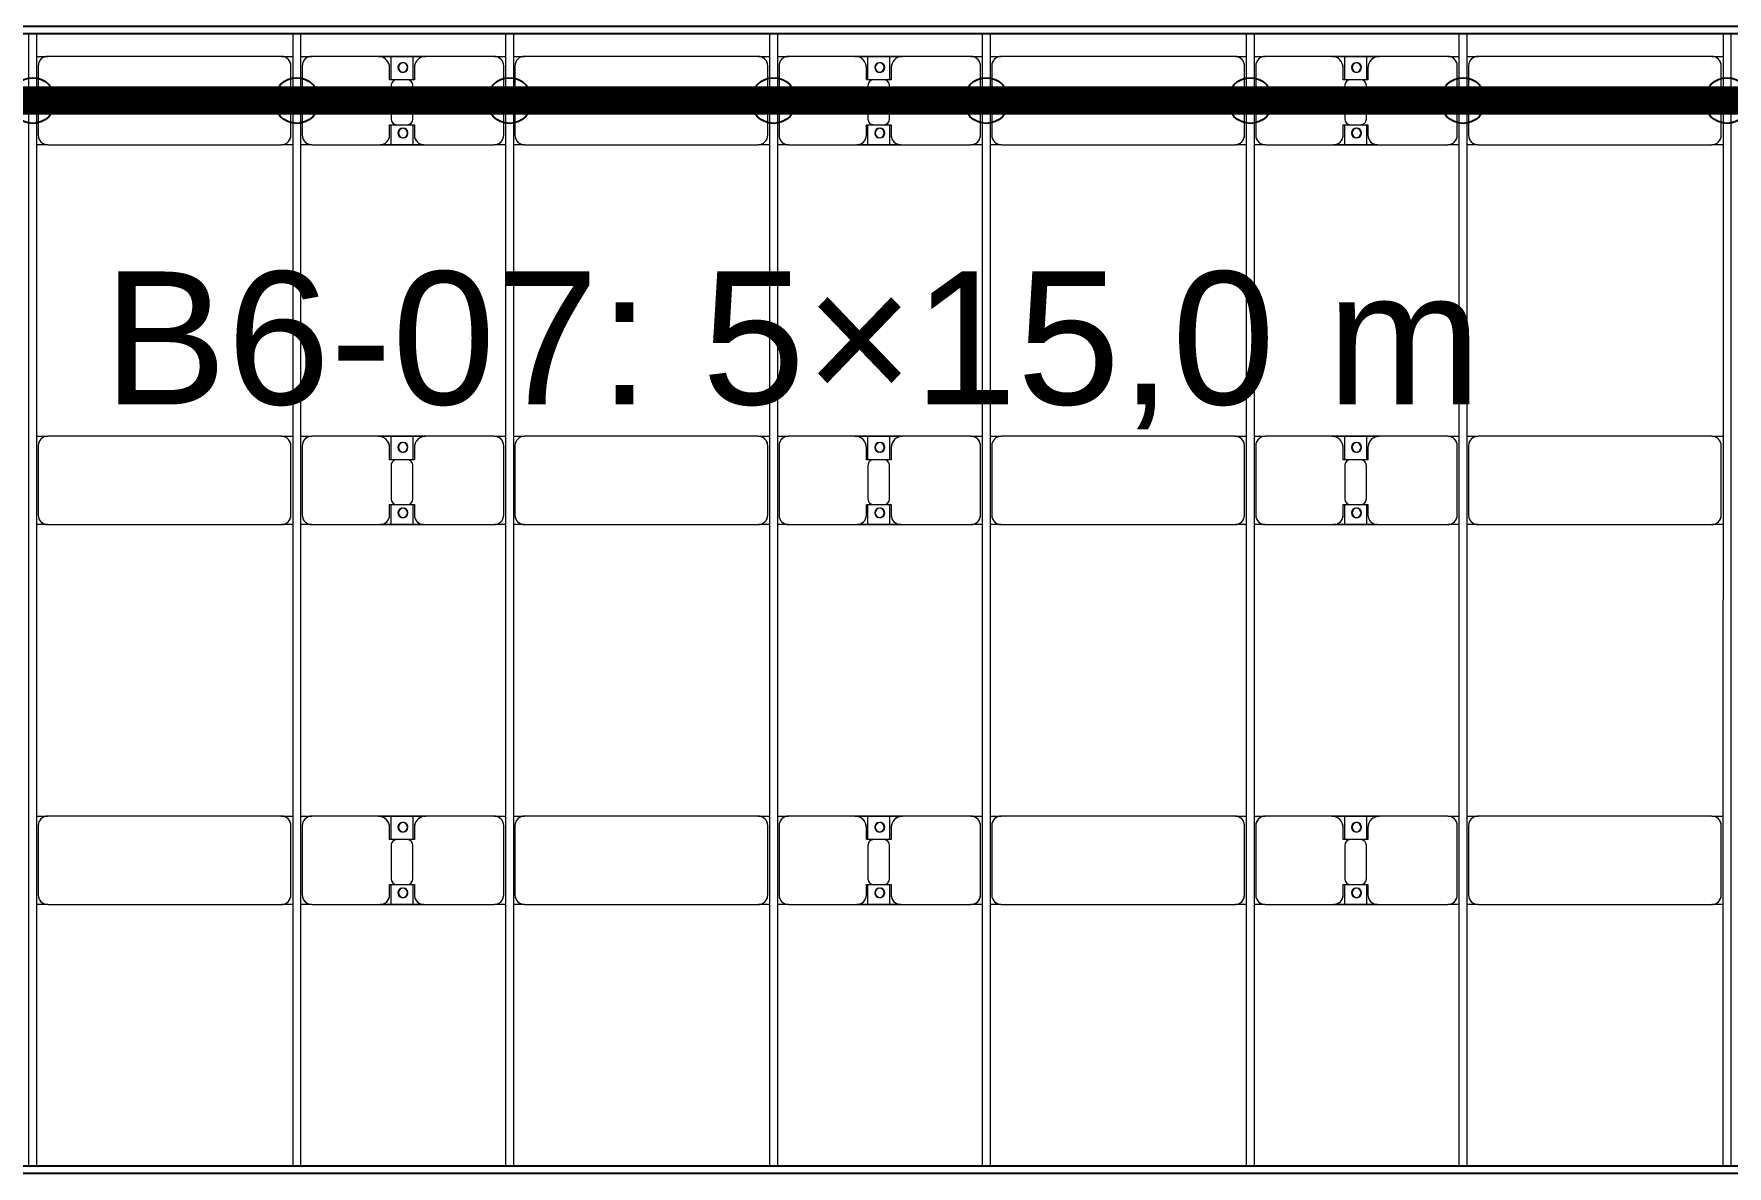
# Model space of a CAD drawing. Header units: millimetres. Extents: x -533732 to -130507, y -117886 to -23954.
# Drawn here: x -499094 to -490180, y -47746 to -41785 of the extents above; entities that cross this region are included whole.
import ezdxf

# ---------------------------------------------------------------- set-up
doc = ezdxf.new("R2010")
doc.units = ezdxf.units.MM
doc.layers.add('A-GENM', color=13, linetype='Continuous', lineweight=9)
doc.layers.add('S-BEAM', color=12, linetype='Continuous', lineweight=9)
doc.layers.add('GC-GHI CHU', color=2, linetype='Continuous')
doc.layers.add('GC-HOP 40x60 GIA CUONG', color=1, linetype='Continuous')
doc.styles.add('GC_VN', font='arial.ttf')

# ---------------------------------------------------------------- blocks, each defined once
blk = doc.blocks.new('Dầm C52 - Hộp 40x60-19816-BỐ TRÍ KHUNG KẾT CẤU BÈ PIN 06')
at = {"layer": 'S-BEAM', "color": 3, "lineweight": 25}
for p, q in [((-145891.1, 20), (145891.1, 20)), ((145891.1, -20), (-145891.1, -20))]:
    blk.add_line(p, q, dxfattribs=at)
blk = doc.blocks.new('Dai phao do pin - DẢI PHAO ĐỠ PIN-V111-BỐ TRÍ KHUNG KẾT CẤU BÈ PIN 06')
at = {"layer": 'A-GENM', "color": 7}
for p, q in [((34458.9, 223.4), (34519.7, 223.4)), ((34458.9, 223.4), (34519.7, 223.4)), ((35750.3, 223.4), (34519.7, 223.4)), ((35750.3, 223.4), (35808.9, 223.4)), ((35750.3, 223.4), (35808.9, 223.4)), ((35848.9, 223.4), (35909.7, 223.4)), ((35848.9, 223.4), (35909.7, 223.4)), ((36279.7, 223.4), (35909.7, 223.4)), ((36279.7, 223.4), (36452.2, 223.4)), ((36452.2, 223.4), (36279.7, 223.4)), ((36337.8, 223.4), (36510.3, 223.4)), ((36337.8, 116.2), (36337.8, 223.4)), ((36510.3, 223.4), (36337.8, 223.4)), ((36452.2, 223.4), (36452.2, 116.2)), ((36870.3, 223.4), (36510.3, 223.4)), ((36870.3, 223.4), (36928.9, 223.4)), ((36870.3, 223.4), (36928.9, 223.4)), ((36968.9, 223.4), (37029.7, 223.4)), ((36968.9, 223.4), (37029.7, 223.4)), ((38260.3, 223.4), (37029.7, 223.4)), ((38260.3, 223.4), (38318.9, 223.4)), ((38260.3, 223.4), (38318.9, 223.4)), ((38358.9, 223.4), (38419.7, 223.4)), ((38358.9, 223.4), (38419.7, 223.4)), ((38789.7, 223.4), (38419.7, 223.4)), ((38789.7, 223.4), (38962.2, 223.4)), ((38962.2, 223.4), (38789.7, 223.4)), ((38847.8, 223.4), (39020.3, 223.4)), ((38847.8, 116.2), (38847.8, 223.4)), ((39020.3, 223.4), (38847.8, 223.4)), ((38962.2, 223.4), (38962.2, 116.2)), ((39380.3, 223.4), (39020.3, 223.4)), ((39380.3, 223.4), (39438.9, 223.4)), ((39380.3, 223.4), (39438.9, 223.4)), ((39478.9, 223.4), (39539.7, 223.4)), ((39478.9, 223.4), (39539.7, 223.4)), ((40770.3, 223.4), (39539.7, 223.4)), ((40770.3, 223.4), (40828.9, 223.4)), ((40770.3, 223.4), (40828.9, 223.4)), ((40868.9, 223.4), (40929.7, 223.4)), ((40868.9, 223.4), (40929.7, 223.4)), ((41299.7, 223.4), (40929.7, 223.4)), ((41299.7, 223.4), (41472.2, 223.4)), ((41472.2, 223.4), (41299.7, 223.4)), ((41357.8, 223.4), (41530.3, 223.4)), ((41357.8, 116.2), (41357.8, 223.4)), ((41530.3, 223.4), (41357.8, 223.4)), ((41472.2, 223.4), (41472.2, 116.2)), ((41890.3, 223.4), (41530.3, 223.4)), ((41890.3, 223.4), (41948.9, 223.4)), ((41890.3, 223.4), (41948.9, 223.4)), ((41988.9, 223.4), (42049.7, 223.4)), ((41988.9, 223.4), (42049.7, 223.4)), ((43280.3, 223.4), (42049.7, 223.4)), ((43280.3, 223.4), (43338.9, 223.4)), ((43280.3, 223.4), (43338.9, 223.4)), ((34469.7, 173.4), (34469.7, -191.6)), ((35800.3, -191.6), (35800.3, 173.4)), ((35859.7, 173.4), (35859.7, -191.6)), ((36329.7, 118.2), (36329.7, 173.4)), ((36422.2, 118.2), (36329.7, 118.2)), ((36460.3, 118.2), (36367.8, 118.2)), ((36460.3, 173.4), (36460.3, 118.2)), ((36920.3, -191.6), (36920.3, 173.4)), ((36979.7, 173.4), (36979.7, -191.6)), ((38310.3, -191.6), (38310.3, 173.4)), ((38369.7, 173.4), (38369.7, -191.6)), ((38839.7, 118.2), (38839.7, 173.4)), ((38932.2, 118.2), (38839.7, 118.2)), ((38970.3, 118.2), (38877.8, 118.2)), ((38970.3, 173.4), (38970.3, 118.2)), ((39430.3, -191.6), (39430.3, 173.4)), ((39489.7, 173.4), (39489.7, -191.6)), ((40820.3, -191.6), (40820.3, 173.4)), ((40879.7, 173.4), (40879.7, -191.6)), ((41349.7, 118.2), (41349.7, 173.4)), ((41442.2, 118.2), (41349.7, 118.2)), ((41480.3, 118.2), (41387.8, 118.2)), ((41480.3, 173.4), (41480.3, 118.2)), ((41940.3, -191.6), (41940.3, 173.4)), ((41999.7, 173.4), (41999.7, -191.6)), ((43330.3, -191.6), (43330.3, 173.4)), ((36337.8, 88.2), (36337.8, -88.2)), ((36452.2, -88.2), (36452.2, 88.2)), ((38847.8, 88.2), (38847.8, -88.2)), ((38962.2, -88.2), (38962.2, 88.2)), ((41357.8, 88.2), (41357.8, -88.2)), ((41472.2, -88.2), (41472.2, 88.2)), ((36329.7, -181.6), (36329.7, -118.2)), ((36329.7, -118.2), (36422.2, -118.2)), ((36337.8, -241.6), (36337.8, -116.2)), ((36367.8, -118.2), (36460.3, -118.2)), ((36452.2, -116.2), (36452.2, -241.6)), ((36460.3, -118.2), (36460.3, -181.6)), ((38839.7, -181.6), (38839.7, -118.2)), ((38839.7, -118.2), (38932.2, -118.2)), ((38847.8, -241.6), (38847.8, -116.2)), ((38877.8, -118.2), (38970.3, -118.2)), ((38962.2, -116.2), (38962.2, -241.6)), ((38970.3, -118.2), (38970.3, -181.6)), ((41349.7, -181.6), (41349.7, -118.2)), ((41349.7, -118.2), (41442.2, -118.2)), ((41357.8, -241.6), (41357.8, -116.2)), ((41387.8, -118.2), (41480.3, -118.2)), ((41472.2, -116.2), (41472.2, -241.6)), ((41480.3, -118.2), (41480.3, -181.6)), ((34519.7, -241.6), (34458.9, -241.6)), ((34519.7, -241.6), (34458.9, -241.6)), ((34519.7, -241.6), (35750.3, -241.6)), ((35808.9, -241.6), (35750.3, -241.6)), ((35808.9, -241.6), (35750.3, -241.6)), ((35909.7, -241.6), (35848.9, -241.6)), ((35909.7, -241.6), (35848.9, -241.6)), ((35909.7, -241.6), (36269.7, -241.6)), ((36452.2, -241.6), (36269.7, -241.6)), ((36269.7, -241.6), (36452.2, -241.6)), ((36520.3, -241.6), (36337.8, -241.6)), ((36337.8, -241.6), (36520.3, -241.6)), ((36520.3, -241.6), (36870.3, -241.6)), ((36928.9, -241.6), (36870.3, -241.6)), ((36928.9, -241.6), (36870.3, -241.6)), ((37029.7, -241.6), (36968.9, -241.6)), ((37029.7, -241.6), (36968.9, -241.6)), ((37029.7, -241.6), (38260.3, -241.6)), ((38318.9, -241.6), (38260.3, -241.6)), ((38318.9, -241.6), (38260.3, -241.6)), ((38419.7, -241.6), (38358.9, -241.6)), ((38419.7, -241.6), (38358.9, -241.6)), ((38419.7, -241.6), (38779.7, -241.6)), ((38962.2, -241.6), (38779.7, -241.6)), ((38779.7, -241.6), (38962.2, -241.6)), ((39030.3, -241.6), (38847.8, -241.6)), ((38847.8, -241.6), (39030.3, -241.6)), ((39030.3, -241.6), (39380.3, -241.6)), ((39438.9, -241.6), (39380.3, -241.6)), ((39438.9, -241.6), (39380.3, -241.6)), ((39539.7, -241.6), (39478.9, -241.6)), ((39539.7, -241.6), (39478.9, -241.6)), ((39539.7, -241.6), (40770.3, -241.6)), ((40828.9, -241.6), (40770.3, -241.6)), ((40828.9, -241.6), (40770.3, -241.6)), ((40929.7, -241.6), (40868.9, -241.6)), ((40929.7, -241.6), (40868.9, -241.6)), ((40929.7, -241.6), (41289.7, -241.6)), ((41472.2, -241.6), (41289.7, -241.6)), ((41289.7, -241.6), (41472.2, -241.6)), ((41540.3, -241.6), (41357.8, -241.6)), ((41357.8, -241.6), (41540.3, -241.6)), ((41540.3, -241.6), (41890.3, -241.6)), ((41948.9, -241.6), (41890.3, -241.6)), ((41948.9, -241.6), (41890.3, -241.6)), ((42049.7, -241.6), (41988.9, -241.6)), ((42049.7, -241.6), (41988.9, -241.6)), ((42049.7, -241.6), (43280.3, -241.6)), ((43338.9, -241.6), (43280.3, -241.6)), ((43338.9, -241.6), (43280.3, -241.6))]:
    blk.add_line(p, q, dxfattribs=at)
for centre, radius, start, end in [((34519.7, 173.4), 50, 90, 180), ((34519.7, 173.4), 50, 150, 180), ((34519.7, 173.4), 50, 90, 120), ((35750.3, 173.4), 50, 0, 90), ((35750.3, 173.4), 50, 15, 90), ((35909.7, 173.4), 50, 90, 180), ((35909.7, 173.4), 50, 105, 180), ((36279.7, 173.4), 50, 360, 90), ((36279.7, 173.4), 50, 360, 75), ((36388.6, 161.8), 25, 0, 180), ((36388.6, 161.8), 25, 0, 165), ((36391.4, 161.8), 25, 360, 180), ((36391.4, 161.8), 25, 90, 180), ((36391.4, 161.8), 25, 15, 75), ((36510.3, 173.4), 50, 90, 180), ((36510.3, 173.4), 50, 105, 180), ((36870.3, 173.4), 50, 0, 90), ((36870.3, 173.4), 50, 0, 75), ((37029.7, 173.4), 50, 90, 180), ((37029.7, 173.4), 50, 150, 180), ((37029.7, 173.4), 50, 90, 120), ((38260.3, 173.4), 50, 0, 90), ((38260.3, 173.4), 50, 15, 90), ((38419.7, 173.4), 50, 90, 180), ((38419.7, 173.4), 50, 105, 180), ((38789.7, 173.4), 50, 360, 90), ((38789.7, 173.4), 50, 360, 75), ((38898.6, 161.8), 25, 360, 180), ((38898.6, 161.8), 25, 360, 165), ((38901.4, 161.8), 25, 0, 180), ((38901.4, 161.8), 25, 90, 180), ((38901.4, 161.8), 25, 15, 75), ((39020.3, 173.4), 50, 90, 180), ((39020.3, 173.4), 50, 105, 180), ((39380.3, 173.4), 50, 0, 90), ((39380.3, 173.4), 50, 0, 75), ((39539.7, 173.4), 50, 90, 180), ((39539.7, 173.4), 50, 150, 180), ((39539.7, 173.4), 50, 90, 120), ((40770.3, 173.4), 50, 0, 90), ((40770.3, 173.4), 50, 15, 90), ((40929.7, 173.4), 50, 90, 180), ((40929.7, 173.4), 50, 105, 180), ((41299.7, 173.4), 50, 360, 90), ((41299.7, 173.4), 50, 360, 75), ((41408.6, 161.8), 25, 0, 180), ((41408.6, 161.8), 25, 0, 165), ((41411.4, 161.8), 25, 360, 180), ((41411.4, 161.8), 25, 90, 180), ((41411.4, 161.8), 25, 15, 75), ((41530.3, 173.4), 50, 90, 180), ((41530.3, 173.4), 50, 105, 180), ((41890.3, 173.4), 50, 360, 90), ((41890.3, 173.4), 50, 360, 75), ((42049.7, 173.4), 50, 90, 180), ((42049.7, 173.4), 50, 150, 180), ((42049.7, 173.4), 50, 90, 120), ((43280.3, 173.4), 50, 360, 90), ((43280.3, 173.4), 50, 15, 90), ((36367.8, 88.2), 30, 90, 180), ((36388.6, 161.8), 25, 180, 0), ((36388.6, 161.8), 25, 195, 255), ((36391.4, 161.8), 25, 180, 0), ((36391.4, 161.8), 25, 180, 255), ((36388.6, 161.8), 25, 285, 0), ((36391.4, 161.8), 25, 285, 345), ((36422.2, 88.2), 30, 0, 90), ((38877.8, 88.2), 30, 90, 180), ((38898.6, 161.8), 25, 180, 360), ((38898.6, 161.8), 25, 195, 255), ((38901.4, 161.8), 25, 180, 0), ((38901.4, 161.8), 25, 180, 255), ((38898.6, 161.8), 25, 285, 360), ((38901.4, 161.8), 25, 285, 345), ((38932.2, 88.2), 30, 360, 90), ((41387.8, 88.2), 30, 90, 180), ((41408.6, 161.8), 25, 180, 0), ((41408.6, 161.8), 25, 195, 255), ((41411.4, 161.8), 25, 180, 360), ((41411.4, 161.8), 25, 180, 255), ((41408.6, 161.8), 25, 285, 0), ((41411.4, 161.8), 25, 285, 345), ((41442.2, 88.2), 30, 0, 90), ((36367.8, -88.2), 30, 180, 270), ((36422.2, -88.2), 30, 270, 360), ((38877.8, -88.2), 30, 180, 270), ((38932.2, -88.2), 30, 270, 0), ((41387.8, -88.2), 30, 180, 270), ((41442.2, -88.2), 30, 270, 0), ((36388.6, -183.2), 25, 0, 180), ((36391.4, -183.2), 25, 0, 180), ((36391.4, -183.2), 25, 60, 180), ((36388.6, -183.2), 25, 0, 150), ((36391.4, -183.2), 25, 15, 30), ((38898.6, -183.2), 25, 0, 180), ((38901.4, -183.2), 25, 0, 180), ((38901.4, -183.2), 25, 60, 180), ((38898.6, -183.2), 25, 0, 150), ((38901.4, -183.2), 25, 15, 30), ((41408.6, -183.2), 25, 0, 180), ((41411.4, -183.2), 25, 0, 180), ((41411.4, -183.2), 25, 60, 180), ((41408.6, -183.2), 25, 0, 150), ((41411.4, -183.2), 25, 15, 30), ((34519.7, -191.6), 50, 180, 270), ((34519.7, -191.6), 50, 180, 210), ((34519.7, -191.6), 50, 225, 255), ((35750.3, -191.6), 50, 270, 360), ((35750.3, -191.6), 50, 270, 300), ((35750.3, -191.6), 50, 330, 345), ((35909.7, -191.6), 50, 180, 270), ((35909.7, -191.6), 50, 180, 255), ((36269.7, -181.6), 60, 270, 0), ((36269.7, -181.6), 60, 300, 0), ((36388.6, -183.2), 25, 180, 0), ((36388.6, -183.2), 25, 195, 0), ((36391.4, -183.2), 25, 180, 0), ((36391.4, -183.2), 25, 180, 270), ((36391.4, -183.2), 25, 285, 345), ((36520.3, -181.6), 60, 180, 270), ((36520.3, -181.6), 60, 180, 240), ((36870.3, -191.6), 50, 270, 0), ((36870.3, -191.6), 50, 285, 0), ((37029.7, -191.6), 50, 180, 270), ((37029.7, -191.6), 50, 180, 210), ((37029.7, -191.6), 50, 225, 255), ((38260.3, -191.6), 50, 270, 360), ((38260.3, -191.6), 50, 270, 300), ((38260.3, -191.6), 50, 330, 345), ((38419.7, -191.6), 50, 180, 270), ((38419.7, -191.6), 50, 180, 255), ((38779.7, -181.6), 60, 270, 0), ((38779.7, -181.6), 60, 300, 0), ((38898.6, -183.2), 25, 180, 0), ((38898.6, -183.2), 25, 195, 0), ((38901.4, -183.2), 25, 180, 0), ((38901.4, -183.2), 25, 180, 270), ((38901.4, -183.2), 25, 285, 345), ((39030.3, -181.6), 60, 180, 270), ((39030.3, -181.6), 60, 180, 240), ((39380.3, -191.6), 50, 270, 0), ((39380.3, -191.6), 50, 285, 0), ((39539.7, -191.6), 50, 180, 270), ((39539.7, -191.6), 50, 180, 210), ((39539.7, -191.6), 50, 225, 255), ((40770.3, -191.6), 50, 270, 0), ((40770.3, -191.6), 50, 270, 300), ((40770.3, -191.6), 50, 330, 345), ((40929.7, -191.6), 50, 180, 270), ((40929.7, -191.6), 50, 180, 255), ((41289.7, -181.6), 60, 270, 0), ((41289.7, -181.6), 60, 300, 0), ((41408.6, -183.2), 25, 180, 0), ((41408.6, -183.2), 25, 195, 0), ((41411.4, -183.2), 25, 180, 0), ((41411.4, -183.2), 25, 180, 270), ((41411.4, -183.2), 25, 285, 345), ((41540.3, -181.6), 60, 180, 270), ((41540.3, -181.6), 60, 180, 240), ((41890.3, -191.6), 50, 270, 0), ((41890.3, -191.6), 50, 285, 0), ((42049.7, -191.6), 50, 180, 270), ((42049.7, -191.6), 50, 180, 210), ((42049.7, -191.6), 50, 225, 255), ((43280.3, -191.6), 50, 270, 0), ((43280.3, -191.6), 50, 270, 300), ((43280.3, -191.6), 50, 330, 345)]:
    blk.add_arc(centre, radius, start, end, dxfattribs=at)
blk = doc.blocks.new('Dai phao do pin - DẢI PHAO ĐỠ PIN-V112-BỐ TRÍ KHUNG KẾT CẤU BÈ PIN 06')
at = {"layer": 'A-GENM', "color": 7}
for p, q in [((34458.9, 223.4), (34519.7, 223.4)), ((34458.9, 223.4), (34519.7, 223.4)), ((35750.3, 223.4), (34519.7, 223.4)), ((35750.3, 223.4), (35808.9, 223.4)), ((35750.3, 223.4), (35808.9, 223.4)), ((35848.9, 223.4), (35909.7, 223.4)), ((35848.9, 223.4), (35909.7, 223.4)), ((36279.7, 223.4), (35909.7, 223.4)), ((36279.7, 223.4), (36452.2, 223.4)), ((36452.2, 223.4), (36279.7, 223.4)), ((36337.8, 223.4), (36510.3, 223.4)), ((36337.8, 116.2), (36337.8, 223.4)), ((36510.3, 223.4), (36337.8, 223.4)), ((36452.2, 223.4), (36452.2, 116.2)), ((36870.3, 223.4), (36510.3, 223.4)), ((36870.3, 223.4), (36928.9, 223.4)), ((36870.3, 223.4), (36928.9, 223.4)), ((36968.9, 223.4), (37029.7, 223.4)), ((36968.9, 223.4), (37029.7, 223.4)), ((38260.3, 223.4), (37029.7, 223.4)), ((38260.3, 223.4), (38318.9, 223.4)), ((38260.3, 223.4), (38318.9, 223.4)), ((38358.9, 223.4), (38419.7, 223.4)), ((38358.9, 223.4), (38419.7, 223.4)), ((38789.7, 223.4), (38419.7, 223.4)), ((38789.7, 223.4), (38962.2, 223.4)), ((38962.2, 223.4), (38789.7, 223.4)), ((38847.8, 223.4), (39020.3, 223.4)), ((38847.8, 116.2), (38847.8, 223.4)), ((39020.3, 223.4), (38847.8, 223.4)), ((38962.2, 223.4), (38962.2, 116.2)), ((39380.3, 223.4), (39020.3, 223.4)), ((39380.3, 223.4), (39438.9, 223.4)), ((39380.3, 223.4), (39438.9, 223.4)), ((39478.9, 223.4), (39539.7, 223.4)), ((39478.9, 223.4), (39539.7, 223.4)), ((40770.3, 223.4), (39539.7, 223.4)), ((40770.3, 223.4), (40828.9, 223.4)), ((40770.3, 223.4), (40828.9, 223.4)), ((40868.9, 223.4), (40929.7, 223.4)), ((40868.9, 223.4), (40929.7, 223.4)), ((41299.7, 223.4), (40929.7, 223.4)), ((41299.7, 223.4), (41472.2, 223.4)), ((41472.2, 223.4), (41299.7, 223.4)), ((41357.8, 223.4), (41530.3, 223.4)), ((41357.8, 116.2), (41357.8, 223.4)), ((41530.3, 223.4), (41357.8, 223.4)), ((41472.2, 223.4), (41472.2, 116.2)), ((41890.3, 223.4), (41530.3, 223.4)), ((41890.3, 223.4), (41948.9, 223.4)), ((41890.3, 223.4), (41948.9, 223.4)), ((41988.9, 223.4), (42049.7, 223.4)), ((41988.9, 223.4), (42049.7, 223.4)), ((43280.3, 223.4), (42049.7, 223.4)), ((43280.3, 223.4), (43338.9, 223.4)), ((43280.3, 223.4), (43338.9, 223.4)), ((34469.7, 173.4), (34469.7, -191.6)), ((35800.3, -191.6), (35800.3, 173.4)), ((35859.7, 173.4), (35859.7, -191.6)), ((36329.7, 118.2), (36329.7, 173.4)), ((36422.2, 118.2), (36329.7, 118.2)), ((36460.3, 118.2), (36367.8, 118.2)), ((36460.3, 173.4), (36460.3, 118.2)), ((36920.3, -191.6), (36920.3, 173.4)), ((36979.7, 173.4), (36979.7, -191.6)), ((38310.3, -191.6), (38310.3, 173.4)), ((38369.7, 173.4), (38369.7, -191.6)), ((38839.7, 118.2), (38839.7, 173.4)), ((38932.2, 118.2), (38839.7, 118.2)), ((38970.3, 118.2), (38877.8, 118.2)), ((38970.3, 173.4), (38970.3, 118.2)), ((39430.3, -191.6), (39430.3, 173.4)), ((39489.7, 173.4), (39489.7, -191.6)), ((40820.3, -191.6), (40820.3, 173.4)), ((40879.7, 173.4), (40879.7, -191.6)), ((41349.7, 118.2), (41349.7, 173.4)), ((41442.2, 118.2), (41349.7, 118.2)), ((41480.3, 118.2), (41387.8, 118.2)), ((41480.3, 173.4), (41480.3, 118.2)), ((41940.3, -191.6), (41940.3, 173.4)), ((41999.7, 173.4), (41999.7, -191.6)), ((43330.3, -191.6), (43330.3, 173.4)), ((36337.8, 88.2), (36337.8, -88.2)), ((36452.2, -88.2), (36452.2, 88.2)), ((38847.8, 88.2), (38847.8, -88.2)), ((38962.2, -88.2), (38962.2, 88.2)), ((41357.8, 88.2), (41357.8, -88.2)), ((41472.2, -88.2), (41472.2, 88.2)), ((36329.7, -181.6), (36329.7, -118.2)), ((36329.7, -118.2), (36422.2, -118.2)), ((36337.8, -241.6), (36337.8, -116.2)), ((36367.8, -118.2), (36460.3, -118.2)), ((36452.2, -116.2), (36452.2, -241.6)), ((36460.3, -118.2), (36460.3, -181.6)), ((38839.7, -181.6), (38839.7, -118.2)), ((38839.7, -118.2), (38932.2, -118.2)), ((38847.8, -241.6), (38847.8, -116.2)), ((38877.8, -118.2), (38970.3, -118.2)), ((38962.2, -116.2), (38962.2, -241.6)), ((38970.3, -118.2), (38970.3, -181.6)), ((41349.7, -181.6), (41349.7, -118.2)), ((41349.7, -118.2), (41442.2, -118.2)), ((41357.8, -241.6), (41357.8, -116.2)), ((41387.8, -118.2), (41480.3, -118.2)), ((41472.2, -116.2), (41472.2, -241.6)), ((41480.3, -118.2), (41480.3, -181.6)), ((34519.7, -241.6), (34458.9, -241.6)), ((34519.7, -241.6), (34458.9, -241.6)), ((34519.7, -241.6), (35750.3, -241.6)), ((35808.9, -241.6), (35750.3, -241.6)), ((35808.9, -241.6), (35750.3, -241.6)), ((35909.7, -241.6), (35848.9, -241.6)), ((35909.7, -241.6), (35848.9, -241.6)), ((35909.7, -241.6), (36269.7, -241.6)), ((36452.2, -241.6), (36269.7, -241.6)), ((36269.7, -241.6), (36452.2, -241.6)), ((36520.3, -241.6), (36337.8, -241.6)), ((36337.8, -241.6), (36520.3, -241.6)), ((36520.3, -241.6), (36870.3, -241.6)), ((36928.9, -241.6), (36870.3, -241.6)), ((36928.9, -241.6), (36870.3, -241.6)), ((37029.7, -241.6), (36968.9, -241.6)), ((37029.7, -241.6), (36968.9, -241.6)), ((37029.7, -241.6), (38260.3, -241.6)), ((38318.9, -241.6), (38260.3, -241.6)), ((38318.9, -241.6), (38260.3, -241.6)), ((38419.7, -241.6), (38358.9, -241.6)), ((38419.7, -241.6), (38358.9, -241.6)), ((38419.7, -241.6), (38779.7, -241.6)), ((38962.2, -241.6), (38779.7, -241.6)), ((38779.7, -241.6), (38962.2, -241.6)), ((39030.3, -241.6), (38847.8, -241.6)), ((38847.8, -241.6), (39030.3, -241.6)), ((39030.3, -241.6), (39380.3, -241.6)), ((39438.9, -241.6), (39380.3, -241.6)), ((39438.9, -241.6), (39380.3, -241.6)), ((39539.7, -241.6), (39478.9, -241.6)), ((39539.7, -241.6), (39478.9, -241.6)), ((39539.7, -241.6), (40770.3, -241.6)), ((40828.9, -241.6), (40770.3, -241.6)), ((40828.9, -241.6), (40770.3, -241.6)), ((40929.7, -241.6), (40868.9, -241.6)), ((40929.7, -241.6), (40868.9, -241.6)), ((40929.7, -241.6), (41289.7, -241.6)), ((41472.2, -241.6), (41289.7, -241.6)), ((41289.7, -241.6), (41472.2, -241.6)), ((41540.3, -241.6), (41357.8, -241.6)), ((41357.8, -241.6), (41540.3, -241.6)), ((41540.3, -241.6), (41890.3, -241.6)), ((41948.9, -241.6), (41890.3, -241.6)), ((41948.9, -241.6), (41890.3, -241.6)), ((42049.7, -241.6), (41988.9, -241.6)), ((42049.7, -241.6), (41988.9, -241.6)), ((42049.7, -241.6), (43280.3, -241.6)), ((43338.9, -241.6), (43280.3, -241.6)), ((43338.9, -241.6), (43280.3, -241.6))]:
    blk.add_line(p, q, dxfattribs=at)
for centre, radius, start, end in [((34519.7, 173.4), 50, 90, 180), ((34519.7, 173.4), 50, 150, 180), ((34519.7, 173.4), 50, 90, 120), ((35750.3, 173.4), 50, 0, 90), ((35750.3, 173.4), 50, 15, 90), ((35909.7, 173.4), 50, 90, 180), ((35909.7, 173.4), 50, 105, 180), ((36279.7, 173.4), 50, 360, 90), ((36279.7, 173.4), 50, 360, 75), ((36388.6, 161.8), 25, 0, 180), ((36388.6, 161.8), 25, 0, 165), ((36391.4, 161.8), 25, 360, 180), ((36391.4, 161.8), 25, 90, 180), ((36391.4, 161.8), 25, 15, 75), ((36510.3, 173.4), 50, 90, 180), ((36510.3, 173.4), 50, 105, 180), ((36870.3, 173.4), 50, 0, 90), ((36870.3, 173.4), 50, 0, 75), ((37029.7, 173.4), 50, 90, 180), ((37029.7, 173.4), 50, 150, 180), ((37029.7, 173.4), 50, 90, 120), ((38260.3, 173.4), 50, 0, 90), ((38260.3, 173.4), 50, 15, 90), ((38419.7, 173.4), 50, 90, 180), ((38419.7, 173.4), 50, 105, 180), ((38789.7, 173.4), 50, 360, 90), ((38789.7, 173.4), 50, 360, 75), ((38898.6, 161.8), 25, 360, 180), ((38898.6, 161.8), 25, 360, 165), ((38901.4, 161.8), 25, 0, 180), ((38901.4, 161.8), 25, 90, 180), ((38901.4, 161.8), 25, 15, 75), ((39020.3, 173.4), 50, 90, 180), ((39020.3, 173.4), 50, 105, 180), ((39380.3, 173.4), 50, 0, 90), ((39380.3, 173.4), 50, 0, 75), ((39539.7, 173.4), 50, 90, 180), ((39539.7, 173.4), 50, 150, 180), ((39539.7, 173.4), 50, 90, 120), ((40770.3, 173.4), 50, 0, 90), ((40770.3, 173.4), 50, 15, 90), ((40929.7, 173.4), 50, 90, 180), ((40929.7, 173.4), 50, 105, 180), ((41299.7, 173.4), 50, 360, 90), ((41299.7, 173.4), 50, 360, 75), ((41408.6, 161.8), 25, 0, 180), ((41408.6, 161.8), 25, 0, 165), ((41411.4, 161.8), 25, 360, 180), ((41411.4, 161.8), 25, 90, 180), ((41411.4, 161.8), 25, 15, 75), ((41530.3, 173.4), 50, 90, 180), ((41530.3, 173.4), 50, 105, 180), ((41890.3, 173.4), 50, 360, 90), ((41890.3, 173.4), 50, 360, 75), ((42049.7, 173.4), 50, 90, 180), ((42049.7, 173.4), 50, 150, 180), ((42049.7, 173.4), 50, 90, 120), ((43280.3, 173.4), 50, 360, 90), ((43280.3, 173.4), 50, 15, 90), ((36367.8, 88.2), 30, 90, 180), ((36388.6, 161.8), 25, 180, 0), ((36388.6, 161.8), 25, 195, 255), ((36391.4, 161.8), 25, 180, 0), ((36391.4, 161.8), 25, 180, 255), ((36388.6, 161.8), 25, 285, 0), ((36391.4, 161.8), 25, 285, 345), ((36422.2, 88.2), 30, 0, 90), ((38877.8, 88.2), 30, 90, 180), ((38898.6, 161.8), 25, 180, 360), ((38898.6, 161.8), 25, 195, 255), ((38901.4, 161.8), 25, 180, 0), ((38901.4, 161.8), 25, 180, 255), ((38898.6, 161.8), 25, 285, 360), ((38901.4, 161.8), 25, 285, 345), ((38932.2, 88.2), 30, 360, 90), ((41387.8, 88.2), 30, 90, 180), ((41408.6, 161.8), 25, 180, 0), ((41408.6, 161.8), 25, 195, 255), ((41411.4, 161.8), 25, 180, 360), ((41411.4, 161.8), 25, 180, 255), ((41408.6, 161.8), 25, 285, 0), ((41411.4, 161.8), 25, 285, 345), ((41442.2, 88.2), 30, 0, 90), ((36367.8, -88.2), 30, 180, 270), ((36422.2, -88.2), 30, 270, 360), ((38877.8, -88.2), 30, 180, 270), ((38932.2, -88.2), 30, 270, 0), ((41387.8, -88.2), 30, 180, 270), ((41442.2, -88.2), 30, 270, 0), ((36388.6, -183.2), 25, 0, 180), ((36391.4, -183.2), 25, 0, 180), ((36391.4, -183.2), 25, 60, 180), ((36388.6, -183.2), 25, 0, 150), ((36391.4, -183.2), 25, 15, 30), ((38898.6, -183.2), 25, 0, 180), ((38901.4, -183.2), 25, 0, 180), ((38901.4, -183.2), 25, 60, 180), ((38898.6, -183.2), 25, 0, 150), ((38901.4, -183.2), 25, 15, 30), ((41408.6, -183.2), 25, 0, 180), ((41411.4, -183.2), 25, 0, 180), ((41411.4, -183.2), 25, 60, 180), ((41408.6, -183.2), 25, 0, 150), ((41411.4, -183.2), 25, 15, 30), ((34519.7, -191.6), 50, 180, 270), ((34519.7, -191.6), 50, 180, 210), ((34519.7, -191.6), 50, 225, 255), ((35750.3, -191.6), 50, 270, 360), ((35750.3, -191.6), 50, 270, 300), ((35750.3, -191.6), 50, 330, 345), ((35909.7, -191.6), 50, 180, 270), ((35909.7, -191.6), 50, 180, 255), ((36269.7, -181.6), 60, 270, 0), ((36269.7, -181.6), 60, 300, 0), ((36388.6, -183.2), 25, 180, 0), ((36388.6, -183.2), 25, 195, 0), ((36391.4, -183.2), 25, 180, 0), ((36391.4, -183.2), 25, 180, 270), ((36391.4, -183.2), 25, 285, 345), ((36520.3, -181.6), 60, 180, 270), ((36520.3, -181.6), 60, 180, 240), ((36870.3, -191.6), 50, 270, 0), ((36870.3, -191.6), 50, 285, 0), ((37029.7, -191.6), 50, 180, 270), ((37029.7, -191.6), 50, 180, 210), ((37029.7, -191.6), 50, 225, 255), ((38260.3, -191.6), 50, 270, 360), ((38260.3, -191.6), 50, 270, 300), ((38260.3, -191.6), 50, 330, 345), ((38419.7, -191.6), 50, 180, 270), ((38419.7, -191.6), 50, 180, 255), ((38779.7, -181.6), 60, 270, 0), ((38779.7, -181.6), 60, 300, 0), ((38898.6, -183.2), 25, 180, 0), ((38898.6, -183.2), 25, 195, 0), ((38901.4, -183.2), 25, 180, 0), ((38901.4, -183.2), 25, 180, 270), ((38901.4, -183.2), 25, 285, 345), ((39030.3, -181.6), 60, 180, 270), ((39030.3, -181.6), 60, 180, 240), ((39380.3, -191.6), 50, 270, 0), ((39380.3, -191.6), 50, 285, 0), ((39539.7, -191.6), 50, 180, 270), ((39539.7, -191.6), 50, 180, 210), ((39539.7, -191.6), 50, 225, 255), ((40770.3, -191.6), 50, 270, 0), ((40770.3, -191.6), 50, 270, 300), ((40770.3, -191.6), 50, 330, 345), ((40929.7, -191.6), 50, 180, 270), ((40929.7, -191.6), 50, 180, 255), ((41289.7, -181.6), 60, 270, 0), ((41289.7, -181.6), 60, 300, 0), ((41408.6, -183.2), 25, 180, 0), ((41408.6, -183.2), 25, 195, 0), ((41411.4, -183.2), 25, 180, 0), ((41411.4, -183.2), 25, 180, 270), ((41411.4, -183.2), 25, 285, 345), ((41540.3, -181.6), 60, 180, 270), ((41540.3, -181.6), 60, 180, 240), ((41890.3, -191.6), 50, 270, 0), ((41890.3, -191.6), 50, 285, 0), ((42049.7, -191.6), 50, 180, 270), ((42049.7, -191.6), 50, 180, 210), ((42049.7, -191.6), 50, 225, 255), ((43280.3, -191.6), 50, 270, 0), ((43280.3, -191.6), 50, 270, 300), ((43280.3, -191.6), 50, 330, 345)]:
    blk.add_arc(centre, radius, start, end, dxfattribs=at)
blk = doc.blocks.new('Dai phao do pin - DẢI PHAO ĐỠ PIN-V113-BỐ TRÍ KHUNG KẾT CẤU BÈ PIN 06')
at = {"layer": 'A-GENM', "color": 7}
for p, q in [((34458.9, 223.4), (34519.7, 223.4)), ((34458.9, 223.4), (34519.7, 223.4)), ((35750.3, 223.4), (34519.7, 223.4)), ((35750.3, 223.4), (35808.9, 223.4)), ((35750.3, 223.4), (35808.9, 223.4)), ((35848.9, 223.4), (35909.7, 223.4)), ((35848.9, 223.4), (35909.7, 223.4)), ((36279.7, 223.4), (35909.7, 223.4)), ((36279.7, 223.4), (36452.2, 223.4)), ((36452.2, 223.4), (36279.7, 223.4)), ((36337.8, 223.4), (36510.3, 223.4)), ((36337.8, 116.2), (36337.8, 223.4)), ((36510.3, 223.4), (36337.8, 223.4)), ((36452.2, 223.4), (36452.2, 116.2)), ((36870.3, 223.4), (36510.3, 223.4)), ((36870.3, 223.4), (36928.9, 223.4)), ((36870.3, 223.4), (36928.9, 223.4)), ((36968.9, 223.4), (37029.7, 223.4)), ((36968.9, 223.4), (37029.7, 223.4)), ((38260.3, 223.4), (37029.7, 223.4)), ((38260.3, 223.4), (38318.9, 223.4)), ((38260.3, 223.4), (38318.9, 223.4)), ((38358.9, 223.4), (38419.7, 223.4)), ((38358.9, 223.4), (38419.7, 223.4)), ((38789.7, 223.4), (38419.7, 223.4)), ((38789.7, 223.4), (38962.2, 223.4)), ((38962.2, 223.4), (38789.7, 223.4)), ((38847.8, 223.4), (39020.3, 223.4)), ((38847.8, 116.2), (38847.8, 223.4)), ((39020.3, 223.4), (38847.8, 223.4)), ((38962.2, 223.4), (38962.2, 116.2)), ((39380.3, 223.4), (39020.3, 223.4)), ((39380.3, 223.4), (39438.9, 223.4)), ((39380.3, 223.4), (39438.9, 223.4)), ((39478.9, 223.4), (39539.7, 223.4)), ((39478.9, 223.4), (39539.7, 223.4)), ((40770.3, 223.4), (39539.7, 223.4)), ((40770.3, 223.4), (40828.9, 223.4)), ((40770.3, 223.4), (40828.9, 223.4)), ((40868.9, 223.4), (40929.7, 223.4)), ((40868.9, 223.4), (40929.7, 223.4)), ((41299.7, 223.4), (40929.7, 223.4)), ((41299.7, 223.4), (41472.2, 223.4)), ((41472.2, 223.4), (41299.7, 223.4)), ((41357.8, 223.4), (41530.3, 223.4)), ((41357.8, 116.2), (41357.8, 223.4)), ((41530.3, 223.4), (41357.8, 223.4)), ((41472.2, 223.4), (41472.2, 116.2)), ((41890.3, 223.4), (41530.3, 223.4)), ((41890.3, 223.4), (41948.9, 223.4)), ((41890.3, 223.4), (41948.9, 223.4)), ((41988.9, 223.4), (42049.7, 223.4)), ((41988.9, 223.4), (42049.7, 223.4)), ((43280.3, 223.4), (42049.7, 223.4)), ((43280.3, 223.4), (43338.9, 223.4)), ((43280.3, 223.4), (43338.9, 223.4)), ((34469.7, 173.4), (34469.7, -191.6)), ((35800.3, -191.6), (35800.3, 173.4)), ((35859.7, 173.4), (35859.7, -191.6)), ((36329.7, 118.2), (36329.7, 173.4)), ((36422.2, 118.2), (36329.7, 118.2)), ((36460.3, 118.2), (36367.8, 118.2)), ((36460.3, 173.4), (36460.3, 118.2)), ((36920.3, -191.6), (36920.3, 173.4)), ((36979.7, 173.4), (36979.7, -191.6)), ((38310.3, -191.6), (38310.3, 173.4)), ((38369.7, 173.4), (38369.7, -191.6)), ((38839.7, 118.2), (38839.7, 173.4)), ((38932.2, 118.2), (38839.7, 118.2)), ((38970.3, 118.2), (38877.8, 118.2)), ((38970.3, 173.4), (38970.3, 118.2)), ((39430.3, -191.6), (39430.3, 173.4)), ((39489.7, 173.4), (39489.7, -191.6)), ((40820.3, -191.6), (40820.3, 173.4)), ((40879.7, 173.4), (40879.7, -191.6)), ((41349.7, 118.2), (41349.7, 173.4)), ((41442.2, 118.2), (41349.7, 118.2)), ((41480.3, 118.2), (41387.8, 118.2)), ((41480.3, 173.4), (41480.3, 118.2)), ((41940.3, -191.6), (41940.3, 173.4)), ((41999.7, 173.4), (41999.7, -191.6)), ((43330.3, -191.6), (43330.3, 173.4)), ((36337.8, 88.2), (36337.8, -88.2)), ((36452.2, -88.2), (36452.2, 88.2)), ((38847.8, 88.2), (38847.8, -88.2)), ((38962.2, -88.2), (38962.2, 88.2)), ((41357.8, 88.2), (41357.8, -88.2)), ((41472.2, -88.2), (41472.2, 88.2)), ((36329.7, -181.6), (36329.7, -118.2)), ((36329.7, -118.2), (36422.2, -118.2)), ((36337.8, -241.6), (36337.8, -116.2)), ((36367.8, -118.2), (36460.3, -118.2)), ((36452.2, -116.2), (36452.2, -241.6)), ((36460.3, -118.2), (36460.3, -181.6)), ((38839.7, -181.6), (38839.7, -118.2)), ((38839.7, -118.2), (38932.2, -118.2)), ((38847.8, -241.6), (38847.8, -116.2)), ((38877.8, -118.2), (38970.3, -118.2)), ((38962.2, -116.2), (38962.2, -241.6)), ((38970.3, -118.2), (38970.3, -181.6)), ((41349.7, -181.6), (41349.7, -118.2)), ((41349.7, -118.2), (41442.2, -118.2)), ((41357.8, -241.6), (41357.8, -116.2)), ((41387.8, -118.2), (41480.3, -118.2)), ((41472.2, -116.2), (41472.2, -241.6)), ((41480.3, -118.2), (41480.3, -181.6)), ((34519.7, -241.6), (34458.9, -241.6)), ((34519.7, -241.6), (34458.9, -241.6)), ((34519.7, -241.6), (35750.3, -241.6)), ((35808.9, -241.6), (35750.3, -241.6)), ((35808.9, -241.6), (35750.3, -241.6)), ((35909.7, -241.6), (35848.9, -241.6)), ((35909.7, -241.6), (35848.9, -241.6)), ((35909.7, -241.6), (36269.7, -241.6)), ((36452.2, -241.6), (36269.7, -241.6)), ((36269.7, -241.6), (36452.2, -241.6)), ((36520.3, -241.6), (36337.8, -241.6)), ((36337.8, -241.6), (36520.3, -241.6)), ((36520.3, -241.6), (36870.3, -241.6)), ((36928.9, -241.6), (36870.3, -241.6)), ((36928.9, -241.6), (36870.3, -241.6)), ((37029.7, -241.6), (36968.9, -241.6)), ((37029.7, -241.6), (36968.9, -241.6)), ((37029.7, -241.6), (38260.3, -241.6)), ((38318.9, -241.6), (38260.3, -241.6)), ((38318.9, -241.6), (38260.3, -241.6)), ((38419.7, -241.6), (38358.9, -241.6)), ((38419.7, -241.6), (38358.9, -241.6)), ((38419.7, -241.6), (38779.7, -241.6)), ((38962.2, -241.6), (38779.7, -241.6)), ((38779.7, -241.6), (38962.2, -241.6)), ((39030.3, -241.6), (38847.8, -241.6)), ((38847.8, -241.6), (39030.3, -241.6)), ((39030.3, -241.6), (39380.3, -241.6)), ((39438.9, -241.6), (39380.3, -241.6)), ((39438.9, -241.6), (39380.3, -241.6)), ((39539.7, -241.6), (39478.9, -241.6)), ((39539.7, -241.6), (39478.9, -241.6)), ((39539.7, -241.6), (40770.3, -241.6)), ((40828.9, -241.6), (40770.3, -241.6)), ((40828.9, -241.6), (40770.3, -241.6)), ((40929.7, -241.6), (40868.9, -241.6)), ((40929.7, -241.6), (40868.9, -241.6)), ((40929.7, -241.6), (41289.7, -241.6)), ((41472.2, -241.6), (41289.7, -241.6)), ((41289.7, -241.6), (41472.2, -241.6)), ((41540.3, -241.6), (41357.8, -241.6)), ((41357.8, -241.6), (41540.3, -241.6)), ((41540.3, -241.6), (41890.3, -241.6)), ((41948.9, -241.6), (41890.3, -241.6)), ((41948.9, -241.6), (41890.3, -241.6)), ((42049.7, -241.6), (41988.9, -241.6)), ((42049.7, -241.6), (41988.9, -241.6)), ((42049.7, -241.6), (43280.3, -241.6)), ((43338.9, -241.6), (43280.3, -241.6)), ((43338.9, -241.6), (43280.3, -241.6))]:
    blk.add_line(p, q, dxfattribs=at)
for centre, radius, start, end in [((34519.7, 173.4), 50, 90, 180), ((34519.7, 173.4), 50, 150, 180), ((34519.7, 173.4), 50, 90, 120), ((35750.3, 173.4), 50, 0, 90), ((35750.3, 173.4), 50, 15, 90), ((35909.7, 173.4), 50, 90, 180), ((35909.7, 173.4), 50, 105, 180), ((36279.7, 173.4), 50, 360, 90), ((36279.7, 173.4), 50, 360, 75), ((36388.6, 161.8), 25, 0, 180), ((36388.6, 161.8), 25, 0, 165), ((36391.4, 161.8), 25, 360, 180), ((36391.4, 161.8), 25, 90, 180), ((36391.4, 161.8), 25, 15, 75), ((36510.3, 173.4), 50, 90, 180), ((36510.3, 173.4), 50, 105, 180), ((36870.3, 173.4), 50, 0, 90), ((36870.3, 173.4), 50, 0, 75), ((37029.7, 173.4), 50, 90, 180), ((37029.7, 173.4), 50, 150, 180), ((37029.7, 173.4), 50, 90, 120), ((38260.3, 173.4), 50, 0, 90), ((38260.3, 173.4), 50, 15, 90), ((38419.7, 173.4), 50, 90, 180), ((38419.7, 173.4), 50, 105, 180), ((38789.7, 173.4), 50, 360, 90), ((38789.7, 173.4), 50, 360, 75), ((38898.6, 161.8), 25, 360, 180), ((38898.6, 161.8), 25, 360, 165), ((38901.4, 161.8), 25, 0, 180), ((38901.4, 161.8), 25, 90, 180), ((38901.4, 161.8), 25, 15, 75), ((39020.3, 173.4), 50, 90, 180), ((39020.3, 173.4), 50, 105, 180), ((39380.3, 173.4), 50, 0, 90), ((39380.3, 173.4), 50, 0, 75), ((39539.7, 173.4), 50, 90, 180), ((39539.7, 173.4), 50, 150, 180), ((39539.7, 173.4), 50, 90, 120), ((40770.3, 173.4), 50, 0, 90), ((40770.3, 173.4), 50, 15, 90), ((40929.7, 173.4), 50, 90, 180), ((40929.7, 173.4), 50, 105, 180), ((41299.7, 173.4), 50, 360, 90), ((41299.7, 173.4), 50, 360, 75), ((41408.6, 161.8), 25, 0, 180), ((41408.6, 161.8), 25, 0, 165), ((41411.4, 161.8), 25, 360, 180), ((41411.4, 161.8), 25, 90, 180), ((41411.4, 161.8), 25, 15, 75), ((41530.3, 173.4), 50, 90, 180), ((41530.3, 173.4), 50, 105, 180), ((41890.3, 173.4), 50, 360, 90), ((41890.3, 173.4), 50, 360, 75), ((42049.7, 173.4), 50, 90, 180), ((42049.7, 173.4), 50, 150, 180), ((42049.7, 173.4), 50, 90, 120), ((43280.3, 173.4), 50, 360, 90), ((43280.3, 173.4), 50, 15, 90), ((36367.8, 88.2), 30, 90, 180), ((36388.6, 161.8), 25, 180, 0), ((36388.6, 161.8), 25, 195, 255), ((36391.4, 161.8), 25, 180, 0), ((36391.4, 161.8), 25, 180, 255), ((36388.6, 161.8), 25, 285, 0), ((36391.4, 161.8), 25, 285, 345), ((36422.2, 88.2), 30, 0, 90), ((38877.8, 88.2), 30, 90, 180), ((38898.6, 161.8), 25, 180, 360), ((38898.6, 161.8), 25, 195, 255), ((38901.4, 161.8), 25, 180, 0), ((38901.4, 161.8), 25, 180, 255), ((38898.6, 161.8), 25, 285, 360), ((38901.4, 161.8), 25, 285, 345), ((38932.2, 88.2), 30, 360, 90), ((41387.8, 88.2), 30, 90, 180), ((41408.6, 161.8), 25, 180, 0), ((41408.6, 161.8), 25, 195, 255), ((41411.4, 161.8), 25, 180, 360), ((41411.4, 161.8), 25, 180, 255), ((41408.6, 161.8), 25, 285, 0), ((41411.4, 161.8), 25, 285, 345), ((41442.2, 88.2), 30, 0, 90), ((36367.8, -88.2), 30, 180, 270), ((36422.2, -88.2), 30, 270, 360), ((38877.8, -88.2), 30, 180, 270), ((38932.2, -88.2), 30, 270, 0), ((41387.8, -88.2), 30, 180, 270), ((41442.2, -88.2), 30, 270, 0), ((36388.6, -183.2), 25, 0, 180), ((36391.4, -183.2), 25, 0, 180), ((36391.4, -183.2), 25, 60, 180), ((36388.6, -183.2), 25, 0, 150), ((36391.4, -183.2), 25, 15, 30), ((38898.6, -183.2), 25, 0, 180), ((38901.4, -183.2), 25, 0, 180), ((38901.4, -183.2), 25, 60, 180), ((38898.6, -183.2), 25, 0, 150), ((38901.4, -183.2), 25, 15, 30), ((41408.6, -183.2), 25, 0, 180), ((41411.4, -183.2), 25, 0, 180), ((41411.4, -183.2), 25, 60, 180), ((41408.6, -183.2), 25, 0, 150), ((41411.4, -183.2), 25, 15, 30), ((34519.7, -191.6), 50, 180, 270), ((34519.7, -191.6), 50, 180, 210), ((34519.7, -191.6), 50, 225, 255), ((35750.3, -191.6), 50, 270, 360), ((35750.3, -191.6), 50, 270, 300), ((35750.3, -191.6), 50, 330, 345), ((35909.7, -191.6), 50, 180, 270), ((35909.7, -191.6), 50, 180, 255), ((36269.7, -181.6), 60, 270, 0), ((36269.7, -181.6), 60, 300, 0), ((36388.6, -183.2), 25, 180, 0), ((36388.6, -183.2), 25, 195, 0), ((36391.4, -183.2), 25, 180, 0), ((36391.4, -183.2), 25, 180, 270), ((36391.4, -183.2), 25, 285, 345), ((36520.3, -181.6), 60, 180, 270), ((36520.3, -181.6), 60, 180, 240), ((36870.3, -191.6), 50, 270, 0), ((36870.3, -191.6), 50, 285, 0), ((37029.7, -191.6), 50, 180, 270), ((37029.7, -191.6), 50, 180, 210), ((37029.7, -191.6), 50, 225, 255), ((38260.3, -191.6), 50, 270, 360), ((38260.3, -191.6), 50, 270, 300), ((38260.3, -191.6), 50, 330, 345), ((38419.7, -191.6), 50, 180, 270), ((38419.7, -191.6), 50, 180, 255), ((38779.7, -181.6), 60, 270, 0), ((38779.7, -181.6), 60, 300, 0), ((38898.6, -183.2), 25, 180, 0), ((38898.6, -183.2), 25, 195, 0), ((38901.4, -183.2), 25, 180, 0), ((38901.4, -183.2), 25, 180, 270), ((38901.4, -183.2), 25, 285, 345), ((39030.3, -181.6), 60, 180, 270), ((39030.3, -181.6), 60, 180, 240), ((39380.3, -191.6), 50, 270, 0), ((39380.3, -191.6), 50, 285, 0), ((39539.7, -191.6), 50, 180, 270), ((39539.7, -191.6), 50, 180, 210), ((39539.7, -191.6), 50, 225, 255), ((40770.3, -191.6), 50, 270, 0), ((40770.3, -191.6), 50, 270, 300), ((40770.3, -191.6), 50, 330, 345), ((40929.7, -191.6), 50, 180, 270), ((40929.7, -191.6), 50, 180, 255), ((41289.7, -181.6), 60, 270, 0), ((41289.7, -181.6), 60, 300, 0), ((41408.6, -183.2), 25, 180, 0), ((41408.6, -183.2), 25, 195, 0), ((41411.4, -183.2), 25, 180, 0), ((41411.4, -183.2), 25, 180, 270), ((41411.4, -183.2), 25, 285, 345), ((41540.3, -181.6), 60, 180, 270), ((41540.3, -181.6), 60, 180, 240), ((41890.3, -191.6), 50, 270, 0), ((41890.3, -191.6), 50, 285, 0), ((42049.7, -191.6), 50, 180, 270), ((42049.7, -191.6), 50, 180, 210), ((42049.7, -191.6), 50, 225, 255), ((43280.3, -191.6), 50, 270, 0), ((43280.3, -191.6), 50, 270, 300), ((43280.3, -191.6), 50, 330, 345)]:
    blk.add_arc(centre, radius, start, end, dxfattribs=at)
blk = doc.blocks.new('Dầm C52 - Dầm C52-19796-BỐ TRÍ KHUNG KẾT CẤU BÈ PIN 06')
at = {"layer": 'S-BEAM', "color": 1}
for p, q in [((23386.7, 20), (29346.7, 20)), ((29346.7, -20), (23386.7, -20))]:
    blk.add_line(p, q, dxfattribs=at)
blk = doc.blocks.new('HOBANMONG_BEPIN 6_rvt-1-BỐ TRÍ KHUNG KẾT CẤU BÈ PIN 06')
at = {"layer": 'A-GENM', "color": 3, "lineweight": 25, "rotation": 179.9997586099391}
for name, p in [('Dai phao do pin - DẢI PHAO ĐỠ PIN-V111-BỐ TRÍ KHUNG KẾT CẤU BÈ PIN 06', (-455741.3, -42145.2)), ('Dai phao do pin - DẢI PHAO ĐỠ PIN-V112-BỐ TRÍ KHUNG KẾT CẤU BÈ PIN 06', (-455741.3, -44145.2)), ('Dai phao do pin - DẢI PHAO ĐỠ PIN-V113-BỐ TRÍ KHUNG KẾT CẤU BÈ PIN 06', (-455741.3, -46145.2))]:
    blk.add_blockref(name, p, dxfattribs=at)
at = {"layer": 'S-BEAM', "color": 3, "lineweight": 25}
for name, p, rotation in [('Dầm C52 - Dầm C52-19796-BỐ TRÍ KHUNG KẾT CẤU BÈ PIN 06', (-499100.3, -71131.7), 89.99975860989407), ('Dầm C52 - Dầm C52-19796-BỐ TRÍ KHUNG KẾT CẤU BÈ PIN 06', (-497710.3, -71131.7), 89.99975860989407), ('Dầm C52 - Dầm C52-19796-BỐ TRÍ KHUNG KẾT CẤU BÈ PIN 06', (-496590.3, -71131.7), 89.99975860989407), ('Dầm C52 - Dầm C52-19796-BỐ TRÍ KHUNG KẾT CẤU BÈ PIN 06', (-495200.3, -71131.7), 89.99975860989407), ('Dầm C52 - Dầm C52-19796-BỐ TRÍ KHUNG KẾT CẤU BÈ PIN 06', (-494080.3, -71131.7), 89.99975860989407), ('Dầm C52 - Dầm C52-19796-BỐ TRÍ KHUNG KẾT CẤU BÈ PIN 06', (-492690.3, -71131.7), 89.99975860989407), ('Dầm C52 - Dầm C52-19796-BỐ TRÍ KHUNG KẾT CẤU BÈ PIN 06', (-491570.3, -71131.7), 89.99975860989407), ('Dầm C52 - Dầm C52-19796-BỐ TRÍ KHUNG KẾT CẤU BÈ PIN 06', (-490180.3, -71131.7), 89.99975860989407), ('Dầm C52 - Hộp 40x60-19816-BỐ TRÍ KHUNG KẾT CẤU BÈ PIN 06', (-380339.8, -41765.5), 359.9997586099392), ('Dầm C52 - Hộp 40x60-19816-BỐ TRÍ KHUNG KẾT CẤU BÈ PIN 06', (-380339.8, -47765.5), 359.9997586099392)]:
    blk.add_blockref(name, p, dxfattribs=dict(at, rotation=rotation))

msp = doc.modelspace()

# ---------------------------------------------------------------- linework, layer by layer
at = {"layer": 'GC-HOP 40x60 GIA CUONG', "const_width": 150}
msp.add_lwpolyline([(-503230.2, -42136), (-488230.2, -42136)], dxfattribs=at)
at = {"layer": 'GC-HOP 40x60 GIA CUONG'}
for centre in [(-499100.3, -42136), (-497710.3, -42136), (-496590.3, -42136), (-495200.3, -42136), (-494080.3, -42136), (-492690.3, -42136), (-491570.3, -42136), (-490180.3, -42136)]:
    msp.add_circle(centre, 120, dxfattribs=at)

# ---------------------------------------------------------------- block references
at = {"lineweight": 5}
msp.add_blockref('HOBANMONG_BEPIN 6_rvt-1-BỐ TRÍ KHUNG KẾT CẤU BÈ PIN 06', (0, 0), dxfattribs=at)

# ---------------------------------------------------------------- texts
at = {"layer": 'GC-GHI CHU', "style": 'GC_VN'}
msp.add_text('B6-07: 5×15,0 m', height=700, dxfattribs=at).set_placement((-498730.2, -43736))

doc.saveas('drawing.dxf')
